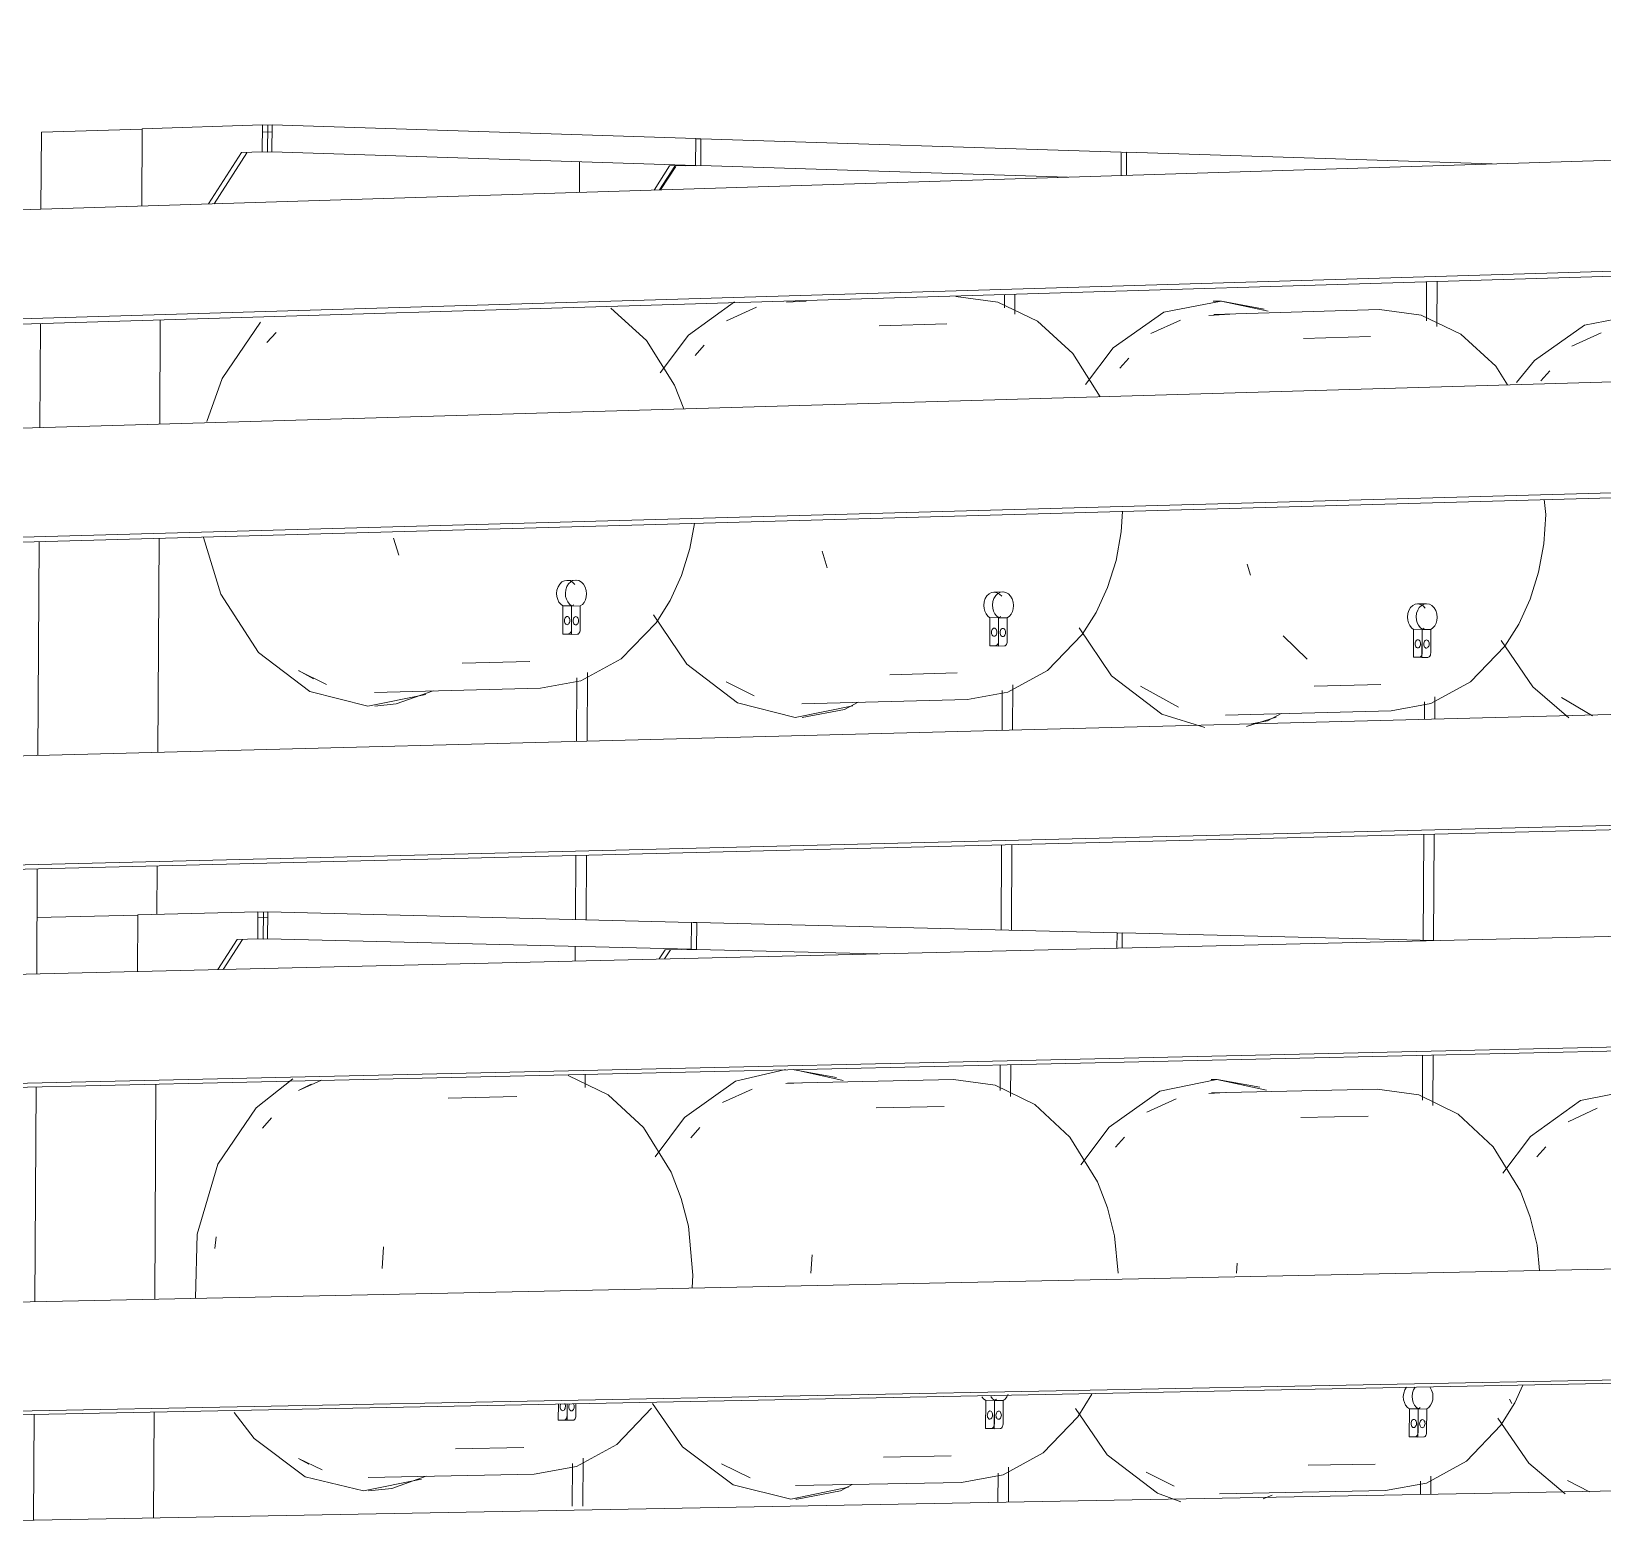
# Model space of a CAD drawing. Header units: metres. Extents: x -144 to 1000, y -717 to 29.
# Drawn here: x 11.0126 to 11.2139, y -563.8744 to -563.6831 of the extents above; entities that cross this region are included whole.
import ezdxf

# ---------------------------------------------------------------- set-up
doc = ezdxf.new("R2010")
doc.units = ezdxf.units.M
doc.layers.add('A-WALL', color=4, linetype='Continuous', lineweight=9)
doc.layers.add('E-ELEC-FIXT', color=7, linetype='Continuous', lineweight=9)

msp = doc.modelspace()

# ---------------------------------------------------------------- linework, layer by layer
at = {"layer": 'A-WALL', "lineweight": 9}
for p, q in [((11.74569, -563.68314), (10.92063, -563.7088)), ((10.92055, -563.7227), (11.74563, -563.69789)), ((11.74495, -563.69861), (10.93161, -563.72303)), ((11.74557, -563.71264), (10.92047, -563.73659)), ((10.92038, -563.75049), (11.74551, -563.7274)), ((11.74483, -563.72807), (10.93145, -563.7508)), ((11.74539, -563.75691), (10.92022, -563.77829)), ((10.92014, -563.79219), (11.74532, -563.77166)), ((11.74465, -563.77226), (10.93121, -563.79246)), ((11.74526, -563.78642), (10.92006, -563.80609)), ((10.91998, -563.81999), (11.7452, -563.80118)), ((11.74453, -563.80172), (10.93105, -563.82023)), ((11.74508, -563.83069), (10.91982, -563.84779)), ((10.91974, -563.86169), (11.74502, -563.84545)), ((11.74435, -563.84593), (10.93081, -563.86191)), ((11.74496, -563.86022), (10.91966, -563.8756))]:
    msp.add_line(p, q, dxfattribs=at)
at = {"layer": 'E-ELEC-FIXT'}
for p, q in [((11.01384, -563.7059), (11.01389, -563.69606)), ((11.02681, -563.69565), (11.01389, -563.69606)), ((11.02681, -563.69561), (11.02675, -563.7055)), ((11.0422, -563.69512), (11.02681, -563.69561)), ((11.04219, -563.69858), (11.0422, -563.69512)), ((11.0422, -563.69512), (11.04289, -563.69514)), ((11.04348, -563.69603), (11.04224, -563.69599)), ((11.04287, -563.6986), (11.04289, -563.69514)), ((11.04345, -563.69512), (11.04289, -563.69514)), ((11.04343, -563.69858), (11.04345, -563.69512)), ((11.09772, -563.69686), (11.04345, -563.69512)), ((11.0977, -563.7003), (11.09772, -563.69686)), ((11.03532, -563.70524), (11.03952, -563.69866)), ((11.0402, -563.69868), (11.03603, -563.70521)), ((11.03952, -563.69866), (11.04219, -563.69858)), ((11.04287, -563.6986), (11.04219, -563.69858)), ((11.04287, -563.6986), (11.04343, -563.69858)), ((11.04343, -563.69858), (11.0977, -563.7003)), ((11.09839, -563.69688), (11.09783, -563.6969)), ((11.09837, -563.70033), (11.09839, -563.69688)), ((11.15222, -563.6986), (11.09839, -563.69688)), ((11.1522, -563.7016), (11.15222, -563.6986)), ((11.15289, -563.69862), (11.15233, -563.69864)), ((11.15288, -563.70158), (11.15289, -563.69862)), ((11.19976, -563.70012), (11.15289, -563.69862)), ((11.08282, -563.70376), (11.08284, -563.69983)), ((11.09237, -563.70346), (11.09435, -563.70037)), ((11.09503, -563.70039), (11.09307, -563.70344)), ((11.09515, -563.70043), (11.09322, -563.70344)), ((11.09646, -563.7003), (11.09435, -563.70037)), ((11.09646, -563.70034), (11.0977, -563.7003)), ((11.09782, -563.70034), (11.09714, -563.70032)), ((11.09782, -563.70034), (11.09837, -563.70033)), ((11.09837, -563.70033), (11.14534, -563.70182)), ((11.13726, -563.71856), (11.13727, -563.71685)), ((11.13861, -563.71681), (11.1386, -563.71938)), ((11.19133, -563.72021), (11.19135, -563.71523)), ((11.19269, -563.71519), (11.19266, -563.72093)), ((11.08683, -563.71861), (11.09139, -563.72275)), ((11.0968, -563.72204), (11.10267, -563.71776)), ((11.10165, -563.7202), (11.10548, -563.71846)), ((11.11185, -563.71771), (11.10936, -563.71783)), ((11.13102, -563.71711), (11.1364, -563.71783)), ((11.1364, -563.71783), (11.1415, -563.72027)), ((11.15768, -563.71912), (11.16503, -563.71769)), ((11.16401, -563.71769), (11.16507, -563.71769)), ((11.16407, -563.7194), (11.18532, -563.71877)), ((11.16503, -563.71769), (11.17105, -563.71898)), ((11.16507, -563.71769), (11.17054, -563.71873)), ((11.18532, -563.71877), (11.19066, -563.71948)), ((11.01368, -563.73388), (11.01376, -563.72056)), ((11.02912, -563.7201), (11.02905, -563.73344)), ((11.03704, -563.72759), (11.04196, -563.72039)), ((11.12121, -563.72084), (11.12987, -563.72059)), ((11.1415, -563.72027), (11.14602, -563.72441)), ((11.1512, -563.72368), (11.15768, -563.71912)), ((11.15602, -563.72183), (11.15981, -563.72012)), ((11.16613, -563.71937), (11.16343, -563.71952)), ((11.19066, -563.71948), (11.19571, -563.72192)), ((11.20516, -563.7253), (11.21159, -563.72076)), ((11.21159, -563.72076), (11.21887, -563.71934)), ((11.04395, -563.7217), (11.04278, -563.723)), ((11.09139, -563.72275), (11.09501, -563.72846)), ((11.09315, -563.72688), (11.0968, -563.72204)), ((11.17559, -563.72248), (11.18417, -563.72223)), ((11.19571, -563.72192), (11.2002, -563.72604)), ((11.20996, -563.72345), (11.2137, -563.72175)), ((11.09878, -563.72335), (11.09763, -563.72464)), ((11.14602, -563.72441), (11.14951, -563.72995)), ((11.14766, -563.72836), (11.1512, -563.72368)), ((11.15318, -563.72498), (11.15203, -563.72627)), ((11.2002, -563.72604), (11.2017, -563.72843)), ((11.20284, -563.72812), (11.20516, -563.7253)), ((11.20713, -563.7266), (11.20599, -563.72788)), ((11.03508, -563.73312), (11.03704, -563.72759)), ((11.09501, -563.72846), (11.09621, -563.73149)), ((11.20642, -563.74311), (11.2066, -563.74502)), ((11.1524, -563.74462), (11.15223, -563.74724)), ((11.2066, -563.74502), (11.20636, -563.74878)), ((11.09757, -563.74616), (11.09698, -563.74936)), ((11.01344, -563.77587), (11.0136, -563.7485)), ((11.02897, -563.74807), (11.02881, -563.77547)), ((11.03689, -563.75524), (11.03464, -563.74798)), ((11.059, -563.74806), (11.05967, -563.75025)), ((11.15223, -563.74724), (11.15156, -563.7509)), ((11.20636, -563.74878), (11.20569, -563.75243)), ((11.09698, -563.74936), (11.09589, -563.75284)), ((11.11391, -563.74974), (11.11455, -563.75184)), ((11.15156, -563.7509), (11.15047, -563.75437)), ((11.09589, -563.75284), (11.09442, -563.75604)), ((11.16837, -563.7514), (11.16878, -563.75279)), ((11.20569, -563.75243), (11.20461, -563.75589)), ((11.07989, -563.75515), (11.07994, -563.7547)), ((11.07993, -563.75554), (11.07989, -563.75515)), ((11.07994, -563.7547), (11.08008, -563.75429)), ((11.08008, -563.75429), (11.0803, -563.75394)), ((11.0803, -563.75394), (11.08058, -563.75367)), ((11.08058, -563.75367), (11.08091, -563.75351)), ((11.08091, -563.75351), (11.08127, -563.75346)), ((11.08106, -563.75467), (11.08102, -563.75512)), ((11.08102, -563.75512), (11.08105, -563.75551)), ((11.0812, -563.75426), (11.08106, -563.75467)), ((11.08142, -563.75391), (11.0812, -563.75426)), ((11.08121, -563.75346), (11.08233, -563.75343)), ((11.08127, -563.75346), (11.08162, -563.75353)), ((11.0817, -563.75364), (11.08142, -563.75391)), ((11.08162, -563.75353), (11.08194, -563.75371)), ((11.08203, -563.75348), (11.0817, -563.75364)), ((11.08194, -563.75371), (11.08222, -563.75399)), ((11.08239, -563.75343), (11.08203, -563.75348)), ((11.08274, -563.75349), (11.08239, -563.75343)), ((11.08307, -563.75368), (11.08274, -563.75349)), ((11.08335, -563.75396), (11.08307, -563.75368)), ((11.08356, -563.75432), (11.08335, -563.75396)), ((11.08369, -563.75474), (11.08356, -563.75432)), ((11.08374, -563.75519), (11.08369, -563.75474)), ((11.0837, -563.75558), (11.08374, -563.75519)), ((11.13502, -563.75545), (11.1353, -563.75519)), ((11.1353, -563.75519), (11.13562, -563.75502)), ((11.13562, -563.75502), (11.13597, -563.75497)), ((11.13592, -563.75497), (11.13704, -563.75494)), ((11.13597, -563.75497), (11.13632, -563.75504)), ((11.13642, -563.75516), (11.13614, -563.75542)), ((11.13632, -563.75504), (11.13665, -563.75522)), ((11.13675, -563.75499), (11.13642, -563.75516)), ((11.13665, -563.75522), (11.13693, -563.7555)), ((11.1371, -563.75494), (11.13675, -563.75499)), ((11.13744, -563.75501), (11.1371, -563.75494)), ((11.13777, -563.75519), (11.13744, -563.75501)), ((11.13805, -563.75547), (11.13777, -563.75519)), ((11.15047, -563.75437), (11.14901, -563.75756)), ((11.04172, -563.76272), (11.03689, -563.75524)), ((11.08003, -563.75592), (11.07993, -563.75554)), ((11.0802, -563.75625), (11.08003, -563.75592)), ((11.08042, -563.75653), (11.0802, -563.75625)), ((11.08069, -563.75674), (11.08042, -563.75653)), ((11.08067, -563.76035), (11.08069, -563.75674)), ((11.08069, -563.75674), (11.08181, -563.75671)), ((11.08105, -563.75551), (11.08115, -563.75589)), ((11.08115, -563.75589), (11.08132, -563.75622)), ((11.08132, -563.75622), (11.08154, -563.7565)), ((11.08154, -563.7565), (11.08181, -563.75671)), ((11.08181, -563.75671), (11.08179, -563.76038)), ((11.08208, -563.75658), (11.08181, -563.75677)), ((11.08293, -563.75674), (11.08181, -563.75677)), ((11.08291, -563.75979), (11.08293, -563.75674)), ((11.08293, -563.75674), (11.0832, -563.75655)), ((11.0832, -563.75655), (11.08342, -563.75628)), ((11.08342, -563.75628), (11.08359, -563.75595)), ((11.08359, -563.75595), (11.0837, -563.75558)), ((11.09442, -563.75604), (11.09263, -563.7589)), ((11.13462, -563.75666), (11.13466, -563.75621)), ((11.13465, -563.75705), (11.13462, -563.75666)), ((11.13475, -563.75742), (11.13465, -563.75705)), ((11.13466, -563.75621), (11.1348, -563.7558)), ((11.1348, -563.7558), (11.13502, -563.75545)), ((11.13578, -563.75618), (11.13574, -563.75663)), ((11.13574, -563.75663), (11.13577, -563.75702)), ((11.13577, -563.75702), (11.13587, -563.75739)), ((11.13592, -563.75577), (11.13578, -563.75618)), ((11.13614, -563.75542), (11.13592, -563.75577)), ((11.13826, -563.75584), (11.13805, -563.75547)), ((11.13839, -563.75625), (11.13826, -563.75584)), ((11.13829, -563.75746), (11.1384, -563.75709)), ((11.13844, -563.7567), (11.13839, -563.75625)), ((11.1384, -563.75709), (11.13844, -563.7567)), ((11.18907, -563.7573), (11.18929, -563.75695)), ((11.18929, -563.75695), (11.18957, -563.75669)), ((11.18957, -563.75669), (11.18989, -563.75653)), ((11.18989, -563.75653), (11.19024, -563.75648)), ((11.19018, -563.75648), (11.1913, -563.75645)), ((11.19041, -563.75692), (11.1902, -563.75727)), ((11.19024, -563.75648), (11.19058, -563.75655)), ((11.19069, -563.75666), (11.19041, -563.75692)), ((11.19058, -563.75655), (11.19091, -563.75673)), ((11.19101, -563.7565), (11.19069, -563.75666)), ((11.19091, -563.75673), (11.19118, -563.75701)), ((11.19136, -563.75645), (11.19101, -563.7565)), ((11.19171, -563.75652), (11.19136, -563.75645)), ((11.19203, -563.7567), (11.19171, -563.75652)), ((11.1923, -563.75698), (11.19203, -563.7567)), ((11.19251, -563.75734), (11.1923, -563.75698)), ((11.20461, -563.75589), (11.20316, -563.75907)), ((11.08089, -563.75862), (11.08091, -563.75848)), ((11.08091, -563.75876), (11.08089, -563.75862)), ((11.08091, -563.75848), (11.08094, -563.75835)), ((11.08094, -563.75888), (11.08091, -563.75876)), ((11.08094, -563.75835), (11.081, -563.75824)), ((11.08099, -563.75899), (11.08094, -563.75888)), ((11.08106, -563.75907), (11.08099, -563.75899)), ((11.081, -563.75824), (11.08107, -563.75816)), ((11.08115, -563.75912), (11.08106, -563.75907)), ((11.08107, -563.75816), (11.08115, -563.7581)), ((11.08115, -563.7581), (11.08124, -563.75808)), ((11.08123, -563.75914), (11.08115, -563.75912)), ((11.08132, -563.75912), (11.08123, -563.75914)), ((11.08124, -563.75808), (11.08133, -563.7581)), ((11.08141, -563.75906), (11.08132, -563.75912)), ((11.08133, -563.7581), (11.08141, -563.75815)), ((11.08141, -563.75815), (11.08148, -563.75823)), ((11.08148, -563.75898), (11.08141, -563.75906)), ((11.08148, -563.75823), (11.08154, -563.75834)), ((11.08153, -563.75887), (11.08148, -563.75898)), ((11.08157, -563.75874), (11.08153, -563.75887)), ((11.08154, -563.75834), (11.08157, -563.75846)), ((11.08157, -563.75846), (11.08158, -563.7586)), ((11.08158, -563.7586), (11.08157, -563.75874)), ((11.08203, -563.75851), (11.08201, -563.75865)), ((11.08201, -563.75865), (11.08203, -563.75879)), ((11.08206, -563.75838), (11.08203, -563.75851)), ((11.08203, -563.75879), (11.08206, -563.75891)), ((11.08212, -563.75827), (11.08206, -563.75838)), ((11.08206, -563.75891), (11.08211, -563.75902)), ((11.08211, -563.75902), (11.08218, -563.7591)), ((11.08219, -563.75819), (11.08212, -563.75827)), ((11.08218, -563.7591), (11.08227, -563.75915)), ((11.08227, -563.75813), (11.08219, -563.75819)), ((11.08236, -563.75811), (11.08227, -563.75813)), ((11.08227, -563.75915), (11.08235, -563.75917)), ((11.08235, -563.75917), (11.08244, -563.75915)), ((11.08245, -563.75813), (11.08236, -563.75811)), ((11.08244, -563.75915), (11.08253, -563.75909)), ((11.08253, -563.75818), (11.08245, -563.75813)), ((11.0826, -563.75826), (11.08253, -563.75818)), ((11.08253, -563.75909), (11.0826, -563.75901)), ((11.08266, -563.75837), (11.0826, -563.75826)), ((11.0826, -563.75901), (11.08265, -563.7589)), ((11.08265, -563.7589), (11.08269, -563.75877)), ((11.08269, -563.75849), (11.08266, -563.75837)), ((11.0827, -563.75863), (11.08269, -563.75849)), ((11.08269, -563.75877), (11.0827, -563.75863)), ((11.09263, -563.7589), (11.08817, -563.76351)), ((11.09657, -563.7642), (11.09231, -563.75788)), ((11.13492, -563.75776), (11.13475, -563.75742)), ((11.13514, -563.75804), (11.13492, -563.75776)), ((11.1354, -563.75825), (11.13514, -563.75804)), ((11.13538, -563.76184), (11.1354, -563.75825)), ((11.1354, -563.75825), (11.13652, -563.75822)), ((11.13587, -563.75739), (11.13604, -563.75773)), ((11.13604, -563.75773), (11.13626, -563.75801)), ((11.13626, -563.75801), (11.13652, -563.75822)), ((11.13651, -563.75828), (11.13649, -563.76187)), ((11.13678, -563.75808), (11.13651, -563.75828)), ((11.13652, -563.75822), (11.13651, -563.76125)), ((11.13763, -563.75825), (11.13651, -563.75828)), ((11.13762, -563.76128), (11.13763, -563.75825)), ((11.13763, -563.75825), (11.1379, -563.75805)), ((11.1379, -563.75805), (11.13812, -563.75779)), ((11.13812, -563.75779), (11.13829, -563.75746)), ((11.14901, -563.75756), (11.14723, -563.76041)), ((11.18889, -563.75816), (11.18894, -563.75771)), ((11.18892, -563.75855), (11.18889, -563.75816)), ((11.18903, -563.75892), (11.18892, -563.75855)), ((11.18894, -563.75771), (11.18907, -563.7573)), ((11.18919, -563.75925), (11.18903, -563.75892)), ((11.18941, -563.75953), (11.18919, -563.75925)), ((11.19006, -563.75768), (11.19001, -563.75813)), ((11.19001, -563.75813), (11.19004, -563.75852)), ((11.19004, -563.75852), (11.19015, -563.75889)), ((11.1902, -563.75727), (11.19006, -563.75768)), ((11.19015, -563.75889), (11.19031, -563.75922)), ((11.19031, -563.75922), (11.19053, -563.7595)), ((11.19238, -563.75928), (11.19255, -563.75895)), ((11.19265, -563.75775), (11.19251, -563.75734)), ((11.19255, -563.75895), (11.19265, -563.75859)), ((11.19269, -563.7582), (11.19265, -563.75775)), ((11.19265, -563.75859), (11.19269, -563.7582)), ((11.20316, -563.75907), (11.20138, -563.76191)), ((11.08067, -563.76035), (11.08142, -563.76033)), ((11.08179, -563.76038), (11.08067, -563.76035)), ((11.08142, -563.76033), (11.08152, -563.76031)), ((11.08152, -563.76031), (11.0816, -563.76025)), ((11.0816, -563.76025), (11.08168, -563.76016)), ((11.08168, -563.76016), (11.08174, -563.76004)), ((11.08174, -563.76004), (11.08178, -563.7599)), ((11.08178, -563.7599), (11.08179, -563.75976)), ((11.08254, -563.76036), (11.08179, -563.76038)), ((11.08264, -563.76034), (11.08254, -563.76036)), ((11.08272, -563.76028), (11.08264, -563.76034)), ((11.0828, -563.76019), (11.08272, -563.76028)), ((11.08286, -563.76007), (11.0828, -563.76019)), ((11.0829, -563.75993), (11.08286, -563.76007)), ((11.08291, -563.75979), (11.0829, -563.75993)), ((11.13561, -563.76012), (11.13562, -563.75998)), ((11.13562, -563.76025), (11.13561, -563.76012)), ((11.13562, -563.75998), (11.13566, -563.75985)), ((11.13565, -563.76038), (11.13562, -563.76025)), ((11.13571, -563.76048), (11.13565, -563.76038)), ((11.13566, -563.75985), (11.13571, -563.75974)), ((11.13571, -563.75974), (11.13578, -563.75965)), ((11.13578, -563.76057), (11.13571, -563.76048)), ((11.13578, -563.75965), (11.13587, -563.7596)), ((11.13586, -563.76062), (11.13578, -563.76057)), ((11.13595, -563.76063), (11.13586, -563.76062)), ((11.13587, -563.7596), (11.13595, -563.75958)), ((11.13595, -563.75958), (11.13604, -563.7596)), ((11.13604, -563.76061), (11.13595, -563.76063)), ((11.13604, -563.7596), (11.13613, -563.75965)), ((11.13612, -563.76056), (11.13604, -563.76061)), ((11.13619, -563.76047), (11.13612, -563.76056)), ((11.13613, -563.75965), (11.1362, -563.75973)), ((11.13625, -563.76036), (11.13619, -563.76047)), ((11.1362, -563.75973), (11.13625, -563.75983)), ((11.13625, -563.75983), (11.13628, -563.75996)), ((11.13628, -563.76023), (11.13625, -563.76036)), ((11.13628, -563.75996), (11.13629, -563.7601)), ((11.13629, -563.7601), (11.13628, -563.76023)), ((11.13649, -563.76139), (11.13651, -563.76125)), ((11.13673, -563.76001), (11.13672, -563.76015)), ((11.13672, -563.76015), (11.13673, -563.76028)), ((11.13677, -563.75988), (11.13673, -563.76001)), ((11.13673, -563.76028), (11.13676, -563.76041)), ((11.13676, -563.76041), (11.13682, -563.76051)), ((11.13682, -563.75977), (11.13677, -563.75988)), ((11.13689, -563.75969), (11.13682, -563.75977)), ((11.13682, -563.76051), (11.13689, -563.7606)), ((11.13698, -563.75963), (11.13689, -563.75969)), ((11.13689, -563.7606), (11.13697, -563.76065)), ((11.13697, -563.76065), (11.13706, -563.76066)), ((11.13707, -563.75961), (11.13698, -563.75963)), ((11.13706, -563.76066), (11.13715, -563.76064)), ((11.13715, -563.75963), (11.13707, -563.75961)), ((11.13724, -563.75968), (11.13715, -563.75963)), ((11.13715, -563.76064), (11.13723, -563.76059)), ((11.13723, -563.76059), (11.1373, -563.7605)), ((11.13731, -563.75976), (11.13724, -563.75968)), ((11.1373, -563.7605), (11.13736, -563.76039)), ((11.13736, -563.75987), (11.13731, -563.75976)), ((11.13739, -563.75999), (11.13736, -563.75987)), ((11.13736, -563.76039), (11.13739, -563.76026)), ((11.13741, -563.76013), (11.13739, -563.75999)), ((11.13739, -563.76026), (11.13741, -563.76013)), ((11.14723, -563.76041), (11.14279, -563.765)), ((11.15098, -563.76567), (11.14683, -563.75953)), ((11.17295, -563.76055), (11.17605, -563.76357)), ((11.18967, -563.75974), (11.18941, -563.75953)), ((11.18965, -563.76332), (11.18967, -563.75974)), ((11.18967, -563.75974), (11.19079, -563.75971)), ((11.18993, -563.76134), (11.18998, -563.76123)), ((11.18998, -563.76123), (11.19005, -563.76114)), ((11.19005, -563.76114), (11.19013, -563.76109)), ((11.19013, -563.76109), (11.19022, -563.76107)), ((11.19022, -563.76107), (11.19031, -563.76108)), ((11.19031, -563.76108), (11.19039, -563.76113)), ((11.19039, -563.76113), (11.19046, -563.76121)), ((11.19046, -563.76121), (11.19052, -563.76132)), ((11.19053, -563.7595), (11.19079, -563.75971)), ((11.19077, -563.75977), (11.19075, -563.76335)), ((11.19104, -563.75958), (11.19077, -563.75977)), ((11.19079, -563.75971), (11.19077, -563.76273)), ((11.19189, -563.75974), (11.19077, -563.75977)), ((11.19108, -563.76126), (11.19103, -563.76137)), ((11.19115, -563.76117), (11.19108, -563.76126)), ((11.19124, -563.76112), (11.19115, -563.76117)), ((11.19133, -563.7611), (11.19124, -563.76112)), ((11.19141, -563.76111), (11.19133, -563.7611)), ((11.1915, -563.76116), (11.19141, -563.76111)), ((11.19157, -563.76124), (11.1915, -563.76116)), ((11.19162, -563.76135), (11.19157, -563.76124)), ((11.19188, -563.76276), (11.19189, -563.75974)), ((11.19189, -563.75974), (11.19216, -563.75955)), ((11.19216, -563.75955), (11.19238, -563.75928)), ((11.20494, -563.76712), (11.2009, -563.76116)), ((11.04826, -563.7677), (11.04172, -563.76272)), ((11.13538, -563.76184), (11.13614, -563.76182)), ((11.13649, -563.76187), (11.13538, -563.76184)), ((11.13614, -563.76182), (11.13623, -563.7618)), ((11.13623, -563.7618), (11.13632, -563.76174)), ((11.13632, -563.76174), (11.1364, -563.76165)), ((11.1364, -563.76165), (11.13645, -563.76153)), ((11.13645, -563.76153), (11.13649, -563.76139)), ((11.13725, -563.76185), (11.13649, -563.76187)), ((11.13734, -563.76183), (11.13725, -563.76185)), ((11.13743, -563.76177), (11.13734, -563.76183)), ((11.13751, -563.76168), (11.13743, -563.76177)), ((11.13757, -563.76156), (11.13751, -563.76168)), ((11.1376, -563.76142), (11.13757, -563.76156)), ((11.13762, -563.76128), (11.1376, -563.76142)), ((11.18988, -563.7616), (11.18989, -563.76146)), ((11.18989, -563.76173), (11.18988, -563.7616)), ((11.18989, -563.76146), (11.18993, -563.76134)), ((11.18992, -563.76186), (11.18989, -563.76173)), ((11.18998, -563.76197), (11.18992, -563.76186)), ((11.19005, -563.76205), (11.18998, -563.76197)), ((11.19013, -563.7621), (11.19005, -563.76205)), ((11.19022, -563.76211), (11.19013, -563.7621)), ((11.19031, -563.76209), (11.19022, -563.76211)), ((11.19039, -563.76204), (11.19031, -563.76209)), ((11.19046, -563.76195), (11.19039, -563.76204)), ((11.1904, -563.7633), (11.1905, -563.76328)), ((11.19052, -563.76184), (11.19046, -563.76195)), ((11.1905, -563.76328), (11.19059, -563.76322)), ((11.19052, -563.76132), (11.19055, -563.76145)), ((11.19055, -563.76172), (11.19052, -563.76184)), ((11.19055, -563.76145), (11.19056, -563.76158)), ((11.19056, -563.76158), (11.19055, -563.76172)), ((11.19059, -563.76322), (11.19067, -563.76313)), ((11.19067, -563.76313), (11.19072, -563.76301)), ((11.19072, -563.76301), (11.19076, -563.76287)), ((11.19076, -563.76287), (11.19077, -563.76273)), ((11.19099, -563.76149), (11.19098, -563.76163)), ((11.19098, -563.76163), (11.19099, -563.76176)), ((11.19103, -563.76137), (11.19099, -563.76149)), ((11.19099, -563.76176), (11.19102, -563.76189)), ((11.19102, -563.76189), (11.19108, -563.762)), ((11.19108, -563.762), (11.19115, -563.76208)), ((11.19115, -563.76208), (11.19123, -563.76213)), ((11.19123, -563.76213), (11.19132, -563.76214)), ((11.19132, -563.76214), (11.19141, -563.76212)), ((11.19141, -563.76212), (11.19149, -563.76207)), ((11.19149, -563.76207), (11.19156, -563.76198)), ((11.19156, -563.76198), (11.19162, -563.76187)), ((11.19169, -563.76325), (11.1916, -563.76331)), ((11.19165, -563.76148), (11.19162, -563.76135)), ((11.19162, -563.76187), (11.19165, -563.76175)), ((11.19167, -563.76161), (11.19165, -563.76148)), ((11.19165, -563.76175), (11.19167, -563.76161)), ((11.19177, -563.76316), (11.19169, -563.76325)), ((11.19183, -563.76304), (11.19177, -563.76316)), ((11.19186, -563.7629), (11.19183, -563.76304)), ((11.19188, -563.76276), (11.19186, -563.7629)), ((11.20138, -563.76191), (11.19697, -563.76648)), ((11.04873, -563.76609), (11.04681, -563.76499)), ((11.05043, -563.76681), (11.04686, -563.76503)), ((11.07646, -563.76385), (11.06778, -563.76408)), ((11.08817, -563.76351), (11.08301, -563.76631)), ((11.08383, -563.76528), (11.08379, -563.77404)), ((11.10306, -563.76915), (11.09657, -563.7642)), ((11.14279, -563.765), (11.13768, -563.76779)), ((11.18965, -563.76332), (11.1904, -563.7633)), ((11.19075, -563.76335), (11.18965, -563.76332)), ((11.19151, -563.76333), (11.19075, -563.76335)), ((11.1916, -563.76331), (11.19151, -563.76333)), ((11.07782, -563.76727), (11.05657, -563.76783)), ((11.08301, -563.76631), (11.07782, -563.76727)), ((11.08243, -563.77408), (11.08247, -563.76596)), ((11.10521, -563.76827), (11.10161, -563.76646)), ((11.13119, -563.76532), (11.12258, -563.76555)), ((11.13834, -563.76683), (11.13831, -563.77263)), ((11.15741, -563.7706), (11.15098, -563.76567)), ((11.15955, -563.76972), (11.15471, -563.76703)), ((11.18547, -563.76679), (11.17694, -563.76701)), ((11.19697, -563.76648), (11.19189, -563.76925)), ((11.20958, -563.77106), (11.20494, -563.76712)), ((11.0557, -563.76956), (11.04826, -563.7677)), ((11.06316, -563.76809), (11.0557, -563.76956)), ((11.05932, -563.76928), (11.05661, -563.76956)), ((11.06409, -563.76761), (11.05932, -563.76928)), ((11.11044, -563.77101), (11.10306, -563.76915)), ((11.13255, -563.76873), (11.11129, -563.76929)), ((11.11851, -563.76908), (11.11679, -563.77)), ((11.13768, -563.76779), (11.13255, -563.76873)), ((11.13697, -563.77267), (11.13699, -563.76757)), ((11.19189, -563.76925), (11.18682, -563.77018)), ((11.19106, -563.77126), (11.19107, -563.76902)), ((11.19241, -563.76838), (11.19239, -563.77123)), ((11.21261, -563.77082), (11.20864, -563.76847)), ((11.11784, -563.76955), (11.11044, -563.77101)), ((11.11679, -563.77), (11.11133, -563.77101)), ((11.16292, -563.7723), (11.15741, -563.7706)), ((11.18682, -563.77018), (11.16557, -563.77073)), ((11.17207, -563.77099), (11.16825, -563.77217)), ((11.17273, -563.77053), (11.17098, -563.77146)), ((11.17098, -563.77146), (11.1689, -563.77184)), ((11.13683, -563.79824), (11.13689, -563.78735)), ((11.13823, -563.78731), (11.13817, -563.79827)), ((11.19091, -563.79957), (11.19098, -563.786)), ((11.19231, -563.78597), (11.19224, -563.7996)), ((11.0823, -563.79691), (11.08235, -563.7887)), ((11.08371, -563.78867), (11.08366, -563.79694)), ((11.01329, -563.80386), (11.01336, -563.79042)), ((11.02873, -563.79003), (11.0287, -563.79625)), ((11.02624, -563.79635), (11.01333, -563.79666)), ((11.02624, -563.79631), (11.0262, -563.80356)), ((11.04164, -563.79594), (11.02624, -563.79631)), ((11.04162, -563.7994), (11.04164, -563.79594)), ((11.04164, -563.79594), (11.04233, -563.79595)), ((11.04292, -563.79663), (11.04168, -563.7966)), ((11.04233, -563.79595), (11.04231, -563.79942)), ((11.04289, -563.79594), (11.04233, -563.79595)), ((11.04287, -563.7994), (11.04289, -563.79594)), ((11.09717, -563.79727), (11.04289, -563.79594)), ((11.09715, -563.80072), (11.09717, -563.79727)), ((11.09785, -563.79729), (11.09729, -563.7973)), ((11.09783, -563.80073), (11.09785, -563.79729)), ((11.15169, -563.79861), (11.09785, -563.79729)), ((11.03649, -563.80331), (11.03896, -563.79946)), ((11.03964, -563.79948), (11.03719, -563.80329)), ((11.03896, -563.79946), (11.04162, -563.7994)), ((11.04231, -563.79942), (11.04162, -563.7994)), ((11.04231, -563.79942), (11.04287, -563.7994)), ((11.04287, -563.7994), (11.09715, -563.80072)), ((11.15167, -563.80057), (11.15169, -563.79861)), ((11.15236, -563.79862), (11.1518, -563.79864)), ((11.15235, -563.80055), (11.15236, -563.79862)), ((11.19228, -563.7996), (11.15236, -563.79862)), ((11.08227, -563.80222), (11.08228, -563.80036)), ((11.09303, -563.80196), (11.09381, -563.80077)), ((11.09448, -563.80078), (11.09373, -563.80195)), ((11.09591, -563.80072), (11.09381, -563.80077)), ((11.09591, -563.80075), (11.09715, -563.80072)), ((11.09727, -563.80075), (11.09659, -563.80073)), ((11.09727, -563.80075), (11.09783, -563.80073)), ((11.09783, -563.80073), (11.12106, -563.8013)), ((11.13672, -563.81879), (11.13673, -563.81555)), ((11.13808, -563.81552), (11.13806, -563.8196)), ((11.1908, -563.82003), (11.19083, -563.81432)), ((11.19217, -563.81429), (11.19213, -563.82074)), ((11.0414, -563.82102), (11.0461, -563.81732)), ((11.04685, -563.8188), (11.04979, -563.81748)), ((11.08138, -563.81687), (11.08649, -563.81937)), ((11.08355, -563.81676), (11.08354, -563.81844)), ((11.10279, -563.81763), (11.10923, -563.81614)), ((11.10946, -563.81786), (11.13072, -563.81738)), ((11.11027, -563.81614), (11.11659, -563.81752)), ((11.11032, -563.81616), (11.11575, -563.81714)), ((11.13072, -563.81738), (11.13609, -563.81813)), ((11.15715, -563.81888), (11.16449, -563.81739)), ((11.16373, -563.81739), (11.16453, -563.81739)), ((11.16449, -563.81739), (11.17084, -563.81877)), ((11.16453, -563.81739), (11.17, -563.81839)), ((11.01305, -563.84585), (11.01321, -563.81836)), ((11.02857, -563.81801), (11.02842, -563.84553)), ((11.04682, -563.81881), (11.04844, -563.818)), ((11.06599, -563.8198), (11.07478, -563.8196)), ((11.08649, -563.81937), (11.09101, -563.82355)), ((11.09626, -563.82226), (11.10279, -563.81763)), ((11.10113, -563.82036), (11.10494, -563.81862)), ((11.1113, -563.81783), (11.10925, -563.81792)), ((11.13609, -563.81813), (11.14117, -563.82062)), ((11.15067, -563.82349), (11.15715, -563.81888)), ((11.1656, -563.81908), (11.16344, -563.81918)), ((11.16377, -563.8191), (11.18503, -563.81863)), ((11.18503, -563.81863), (11.19036, -563.81938)), ((11.19036, -563.81938), (11.19539, -563.82186)), ((11.21107, -563.82011), (11.21835, -563.81864)), ((11.03648, -563.82826), (11.0414, -563.82102)), ((11.12083, -563.82104), (11.12953, -563.82085)), ((11.14117, -563.82062), (11.14565, -563.82478)), ((11.15552, -563.82159), (11.15928, -563.81986)), ((11.20464, -563.82471), (11.21107, -563.82011)), ((11.20947, -563.82281), (11.21318, -563.82109)), ((11.04338, -563.82233), (11.04222, -563.82364)), ((11.09101, -563.82355), (11.09458, -563.82928)), ((11.09251, -563.82729), (11.09626, -563.82226)), ((11.09824, -563.82357), (11.09708, -563.82487)), ((11.14704, -563.82835), (11.15067, -563.82349)), ((11.17522, -563.82228), (11.18384, -563.82208)), ((11.19539, -563.82186), (11.19985, -563.82601)), ((11.14565, -563.82478), (11.14919, -563.8305)), ((11.15264, -563.8248), (11.15149, -563.82609)), ((11.20112, -563.82941), (11.20464, -563.82471)), ((11.19985, -563.82601), (11.20336, -563.83171)), ((11.20661, -563.82601), (11.20547, -563.8273)), ((11.03384, -563.83723), (11.03648, -563.82826)), ((11.09458, -563.82928), (11.09587, -563.83263)), ((11.14919, -563.8305), (11.15047, -563.83384)), ((11.20336, -563.83171), (11.20463, -563.83504)), ((11.09587, -563.83263), (11.09678, -563.83621)), ((11.15047, -563.83384), (11.15137, -563.83741)), ((11.20463, -563.83504), (11.20552, -563.83861)), ((11.03362, -563.84543), (11.03384, -563.83723)), ((11.0363, -563.83754), (11.03611, -563.83903)), ((11.09678, -563.83621), (11.09736, -563.84245)), ((11.15137, -563.83741), (11.15181, -563.84223)), ((11.05772, -563.83883), (11.05756, -563.8416)), ((11.20552, -563.83861), (11.20582, -563.84186)), ((11.11263, -563.83987), (11.11247, -563.84221)), ((11.16708, -563.84091), (11.16697, -563.84219)), ((11.09736, -563.84245), (11.09725, -563.84411)), ((11.13758, -563.85806), (11.13775, -563.85773)), ((11.14847, -563.85773), (11.14668, -563.8606)), ((11.18836, -563.85803), (11.18841, -563.85758)), ((11.18841, -563.85758), (11.18855, -563.85717)), ((11.18855, -563.85717), (11.18876, -563.85682)), ((11.18953, -563.85756), (11.18949, -563.85801)), ((11.18967, -563.85715), (11.18953, -563.85756)), ((11.18988, -563.8568), (11.18967, -563.85715)), ((11.19199, -563.8572), (11.19178, -563.85684)), ((11.19212, -563.85761), (11.19199, -563.8572)), ((11.19216, -563.85806), (11.19212, -563.85761)), ((11.20367, -563.85655), (11.20263, -563.85884)), ((11.08011, -563.86104), (11.08013, -563.85897)), ((11.08034, -563.85931), (11.08035, -563.85917)), ((11.08035, -563.85944), (11.08034, -563.85931)), ((11.08035, -563.85917), (11.08039, -563.85904)), ((11.08039, -563.85957), (11.08035, -563.85944)), ((11.08039, -563.85904), (11.08044, -563.85893)), ((11.08044, -563.85968), (11.08039, -563.85957)), ((11.08051, -563.85976), (11.08044, -563.85968)), ((11.08059, -563.85981), (11.08051, -563.85976)), ((11.08068, -563.85983), (11.08059, -563.85981)), ((11.08077, -563.85981), (11.08068, -563.85983)), ((11.08085, -563.85975), (11.08077, -563.85981)), ((11.08092, -563.85967), (11.08085, -563.85975)), ((11.08098, -563.85956), (11.08092, -563.85967)), ((11.08093, -563.85892), (11.08098, -563.85903)), ((11.08098, -563.85903), (11.08102, -563.85916)), ((11.08101, -563.85943), (11.08098, -563.85956)), ((11.08103, -563.85929), (11.08101, -563.85943)), ((11.08102, -563.85916), (11.08103, -563.85929)), ((11.08125, -563.85895), (11.08123, -563.86106)), ((11.08125, -563.85895), (11.08124, -563.86045)), ((11.08147, -563.85919), (11.08146, -563.85933)), ((11.08146, -563.85933), (11.08147, -563.85947)), ((11.08151, -563.85906), (11.08147, -563.85919)), ((11.08147, -563.85947), (11.08151, -563.85959)), ((11.08156, -563.85895), (11.08151, -563.85906)), ((11.08151, -563.85959), (11.08156, -563.8597)), ((11.08156, -563.8597), (11.08163, -563.85978)), ((11.08163, -563.85978), (11.08171, -563.85983)), ((11.08171, -563.85983), (11.0818, -563.85985)), ((11.0818, -563.85985), (11.08189, -563.85983)), ((11.08189, -563.85983), (11.08197, -563.85978)), ((11.08197, -563.85978), (11.08204, -563.85969)), ((11.08204, -563.85969), (11.0821, -563.85958)), ((11.0821, -563.85905), (11.08205, -563.85894)), ((11.08214, -563.85918), (11.0821, -563.85905)), ((11.0821, -563.85958), (11.08213, -563.85945)), ((11.08213, -563.85945), (11.08215, -563.85932)), ((11.08215, -563.85932), (11.08214, -563.85918)), ((11.08236, -563.86047), (11.08237, -563.85893)), ((11.09207, -563.8595), (11.0876, -563.86414)), ((11.09603, -563.86444), (11.09216, -563.85892)), ((11.1346, -563.85831), (11.13438, -563.85804)), ((11.13486, -563.85852), (11.1346, -563.85831)), ((11.13484, -563.86212), (11.13486, -563.85852)), ((11.13486, -563.85852), (11.13598, -563.8585)), ((11.13524, -563.85993), (11.13533, -563.85988)), ((11.13533, -563.85988), (11.13541, -563.85986)), ((11.13541, -563.85986), (11.1355, -563.85987)), ((11.1355, -563.85801), (11.13572, -563.85829)), ((11.1355, -563.85987), (11.13559, -563.85993)), ((11.13572, -563.85829), (11.13598, -563.8585)), ((11.13597, -563.85854), (11.13595, -563.86214)), ((11.13624, -563.85835), (11.13597, -563.85854)), ((11.13598, -563.8585), (11.13597, -563.86153)), ((11.13709, -563.85852), (11.13597, -563.85854)), ((11.13653, -563.85988), (11.13644, -563.8599)), ((11.13661, -563.8599), (11.13653, -563.85988)), ((11.13708, -563.86155), (11.13709, -563.85852)), ((11.13709, -563.85852), (11.13736, -563.85833)), ((11.13736, -563.85833), (11.13758, -563.85806)), ((11.15044, -563.8655), (11.14637, -563.85955)), ((11.1884, -563.85842), (11.18836, -563.85803)), ((11.1885, -563.85879), (11.1884, -563.85842)), ((11.18866, -563.85912), (11.1885, -563.85879)), ((11.18888, -563.8594), (11.18866, -563.85912)), ((11.18914, -563.85961), (11.18888, -563.8594)), ((11.18913, -563.86319), (11.18914, -563.85961)), ((11.18914, -563.85961), (11.19026, -563.85958)), ((11.18949, -563.85801), (11.18952, -563.8584)), ((11.18952, -563.8584), (11.18962, -563.85877)), ((11.18962, -563.85877), (11.18978, -563.8591)), ((11.18978, -563.8591), (11.19, -563.85938)), ((11.19, -563.85938), (11.19026, -563.85958)), ((11.19025, -563.85963), (11.19023, -563.86321)), ((11.19051, -563.85943), (11.19025, -563.85963)), ((11.19026, -563.85958), (11.19025, -563.8626)), ((11.19137, -563.85961), (11.19025, -563.85963)), ((11.19135, -563.86262), (11.19137, -563.85961)), ((11.19137, -563.85961), (11.19163, -563.85941)), ((11.19163, -563.85941), (11.19185, -563.85914)), ((11.19185, -563.85914), (11.19202, -563.85882)), ((11.19202, -563.85882), (11.19213, -563.85845)), ((11.19213, -563.85845), (11.19216, -563.85806)), ((11.20263, -563.85884), (11.20085, -563.86169)), ((11.20198, -563.85833), (11.20225, -563.85892)), ((11.01289, -563.87385), (11.01297, -563.86029)), ((11.02834, -563.85999), (11.02826, -563.87357)), ((11.04116, -563.86337), (11.03858, -563.86005)), ((11.08011, -563.86104), (11.08087, -563.86102)), ((11.08123, -563.86106), (11.08011, -563.86104)), ((11.08087, -563.86102), (11.08096, -563.861)), ((11.08096, -563.861), (11.08105, -563.86095)), ((11.08105, -563.86095), (11.08113, -563.86085)), ((11.08113, -563.86085), (11.08119, -563.86074)), ((11.08119, -563.86074), (11.08122, -563.8606)), ((11.08122, -563.8606), (11.08124, -563.86045)), ((11.08199, -563.86105), (11.08123, -563.86106)), ((11.08208, -563.86103), (11.08199, -563.86105)), ((11.08217, -563.86097), (11.08208, -563.86103)), ((11.08225, -563.86088), (11.08217, -563.86097)), ((11.08231, -563.86076), (11.08225, -563.86088)), ((11.08235, -563.86062), (11.08231, -563.86076)), ((11.08236, -563.86047), (11.08235, -563.86062)), ((11.13507, -563.86039), (11.13508, -563.86026)), ((11.13508, -563.86053), (11.13507, -563.86039)), ((11.13508, -563.86026), (11.13512, -563.86013)), ((11.13511, -563.86065), (11.13508, -563.86053)), ((11.13517, -563.86076), (11.13511, -563.86065)), ((11.13512, -563.86013), (11.13517, -563.86002)), ((11.13517, -563.86002), (11.13524, -563.85993)), ((11.13524, -563.86084), (11.13517, -563.86076)), ((11.13532, -563.8609), (11.13524, -563.86084)), ((11.13541, -563.86091), (11.13532, -563.8609)), ((11.1355, -563.86089), (11.13541, -563.86091)), ((11.13558, -563.86084), (11.1355, -563.86089)), ((11.13565, -563.86075), (11.13558, -563.86084)), ((11.13559, -563.85993), (11.13566, -563.86001)), ((11.13571, -563.86064), (11.13565, -563.86075)), ((11.13566, -563.86001), (11.13571, -563.86012)), ((11.13571, -563.86012), (11.13574, -563.86024)), ((11.13574, -563.86051), (11.13571, -563.86064)), ((11.13574, -563.86024), (11.13575, -563.86038)), ((11.13575, -563.86038), (11.13574, -563.86051)), ((11.13586, -563.86193), (11.13592, -563.86181)), ((11.13592, -563.86181), (11.13595, -563.86168)), ((11.13595, -563.86168), (11.13597, -563.86153)), ((11.13619, -563.86028), (11.13618, -563.86041)), ((11.13618, -563.86041), (11.13619, -563.86055)), ((11.13623, -563.86015), (11.13619, -563.86028)), ((11.13619, -563.86055), (11.13622, -563.86068)), ((11.13622, -563.86068), (11.13628, -563.86078)), ((11.13628, -563.86004), (11.13623, -563.86015)), ((11.13635, -563.85995), (11.13628, -563.86004)), ((11.13628, -563.86078), (11.13635, -563.86087)), ((11.13644, -563.8599), (11.13635, -563.85995)), ((11.13635, -563.86087), (11.13643, -563.86092)), ((11.13643, -563.86092), (11.13652, -563.86093)), ((11.13652, -563.86093), (11.13661, -563.86091)), ((11.1367, -563.85995), (11.13661, -563.8599)), ((11.13661, -563.86091), (11.13669, -563.86086)), ((11.13669, -563.86086), (11.13676, -563.86077)), ((11.13677, -563.86003), (11.1367, -563.85995)), ((11.13676, -563.86077), (11.13682, -563.86066)), ((11.13682, -563.86014), (11.13677, -563.86003)), ((11.13686, -563.86026), (11.13682, -563.86014)), ((11.13682, -563.86066), (11.13685, -563.86054)), ((11.13685, -563.86054), (11.13687, -563.8604)), ((11.13687, -563.8604), (11.13686, -563.86026)), ((11.13703, -563.86184), (11.13697, -563.86195)), ((11.13706, -563.8617), (11.13703, -563.86184)), ((11.13708, -563.86155), (11.13706, -563.8617)), ((11.14668, -563.8606), (11.14224, -563.86522)), ((11.18935, -563.86147), (11.18936, -563.86133)), ((11.18936, -563.8616), (11.18935, -563.86147)), ((11.18936, -563.86133), (11.1894, -563.8612)), ((11.1894, -563.86173), (11.18936, -563.8616)), ((11.1894, -563.8612), (11.18945, -563.8611)), ((11.18945, -563.86184), (11.1894, -563.86173)), ((11.18945, -563.8611), (11.18953, -563.86101)), ((11.18952, -563.86192), (11.18945, -563.86184)), ((11.18953, -563.86101), (11.18961, -563.86096)), ((11.18961, -563.86096), (11.1897, -563.86094)), ((11.1897, -563.86094), (11.18979, -563.86095)), ((11.18979, -563.86095), (11.18987, -563.861)), ((11.18994, -563.86183), (11.18986, -563.86191)), ((11.18987, -563.861), (11.18994, -563.86109)), ((11.18994, -563.86109), (11.18999, -563.86119)), ((11.18999, -563.86172), (11.18994, -563.86183)), ((11.18999, -563.86119), (11.19003, -563.86132)), ((11.19003, -563.86159), (11.18999, -563.86172)), ((11.19003, -563.86132), (11.19004, -563.86145)), ((11.19004, -563.86145), (11.19003, -563.86159)), ((11.19047, -563.86135), (11.19045, -563.86149)), ((11.19045, -563.86149), (11.19047, -563.86163)), ((11.1905, -563.86123), (11.19047, -563.86135)), ((11.19047, -563.86163), (11.1905, -563.86175)), ((11.19056, -563.86112), (11.1905, -563.86123)), ((11.1905, -563.86175), (11.19055, -563.86186)), ((11.19055, -563.86186), (11.19062, -563.86194)), ((11.19063, -563.86103), (11.19056, -563.86112)), ((11.19071, -563.86098), (11.19063, -563.86103)), ((11.1908, -563.86096), (11.19071, -563.86098)), ((11.19089, -563.86098), (11.1908, -563.86096)), ((11.19097, -563.86103), (11.19089, -563.86098)), ((11.19104, -563.86111), (11.19097, -563.86103)), ((11.19097, -563.86193), (11.19104, -563.86185)), ((11.1911, -563.86122), (11.19104, -563.86111)), ((11.19104, -563.86185), (11.19109, -563.86174)), ((11.19109, -563.86174), (11.19113, -563.86161)), ((11.19113, -563.86134), (11.1911, -563.86122)), ((11.19114, -563.86148), (11.19113, -563.86134)), ((11.19113, -563.86161), (11.19114, -563.86148)), ((11.20085, -563.86169), (11.19644, -563.8663)), ((11.20442, -563.86655), (11.20046, -563.86078)), ((11.0477, -563.86829), (11.04116, -563.86337)), ((11.13484, -563.86212), (11.1356, -563.8621)), ((11.13595, -563.86214), (11.13484, -563.86212)), ((11.1356, -563.8621), (11.13569, -563.86208)), ((11.13569, -563.86208), (11.13578, -563.86202)), ((11.13578, -563.86202), (11.13586, -563.86193)), ((11.13671, -563.86212), (11.13595, -563.86214)), ((11.1368, -563.8621), (11.13671, -563.86212)), ((11.13689, -563.86205), (11.1368, -563.8621)), ((11.13697, -563.86195), (11.13689, -563.86205)), ((11.18913, -563.86319), (11.18988, -563.86317)), ((11.19023, -563.86321), (11.18913, -563.86319)), ((11.1896, -563.86197), (11.18952, -563.86192)), ((11.18969, -563.86199), (11.1896, -563.86197)), ((11.18978, -563.86197), (11.18969, -563.86199)), ((11.18986, -563.86191), (11.18978, -563.86197)), ((11.18988, -563.86317), (11.18997, -563.86315)), ((11.18997, -563.86315), (11.19006, -563.86309)), ((11.19006, -563.86309), (11.19014, -563.863)), ((11.19014, -563.863), (11.1902, -563.86288)), ((11.1902, -563.86288), (11.19024, -563.86275)), ((11.19098, -563.86319), (11.19023, -563.86321)), ((11.19024, -563.86275), (11.19025, -563.8626)), ((11.19062, -563.86194), (11.19071, -563.86199)), ((11.19071, -563.86199), (11.19079, -563.86201)), ((11.19079, -563.86201), (11.19088, -563.86199)), ((11.19088, -563.86199), (11.19097, -563.86193)), ((11.19108, -563.86317), (11.19098, -563.86319)), ((11.19116, -563.86312), (11.19108, -563.86317)), ((11.19124, -563.86302), (11.19116, -563.86312)), ((11.1913, -563.86291), (11.19124, -563.86302)), ((11.19134, -563.86277), (11.1913, -563.86291)), ((11.19135, -563.86262), (11.19134, -563.86277)), ((11.0757, -563.86454), (11.06696, -563.86471)), ((11.0876, -563.86414), (11.08244, -563.86698)), ((11.08328, -563.86593), (11.08325, -563.87207)), ((11.10251, -563.86934), (11.09603, -563.86444)), ((11.13044, -563.8656), (11.12178, -563.86577)), ((11.14224, -563.86522), (11.13711, -563.86804)), ((11.15688, -563.87038), (11.15044, -563.8655)), ((11.04817, -563.86668), (11.04684, -563.86596)), ((11.04987, -563.86739), (11.04685, -563.86597)), ((11.08244, -563.86698), (11.07703, -563.86797)), ((11.08189, -563.87207), (11.08192, -563.86661)), ((11.10467, -563.86844), (11.10103, -563.86664)), ((11.13643, -563.87155), (11.13645, -563.86782)), ((11.1378, -563.86707), (11.13778, -563.87153)), ((11.15901, -563.86949), (11.15543, -563.8677)), ((11.18474, -563.86666), (11.17616, -563.86682)), ((11.19644, -563.8663), (11.19135, -563.8691)), ((11.2091, -563.87047), (11.20442, -563.86655)), ((11.05515, -563.8701), (11.0477, -563.86829)), ((11.0626, -563.86858), (11.05515, -563.8701)), ((11.07703, -563.86797), (11.05577, -563.86838)), ((11.05878, -563.8698), (11.0558, -563.8701)), ((11.06317, -563.86822), (11.05878, -563.8698)), ((11.1099, -563.87114), (11.10251, -563.86934)), ((11.11729, -563.86962), (11.1099, -563.87114)), ((11.13177, -563.86902), (11.11051, -563.86942)), ((11.11775, -563.86927), (11.11626, -563.87009)), ((11.13711, -563.86804), (11.13177, -563.86902)), ((11.19135, -563.8691), (11.18606, -563.87006)), ((11.19054, -563.87054), (11.19054, -563.86887)), ((11.19188, -563.86821), (11.19187, -563.87052)), ((11.21222, -563.87024), (11.20938, -563.86875)), ((11.11069, -563.87114), (11.11054, -563.87114)), ((11.11626, -563.87009), (11.11069, -563.87114)), ((11.15984, -563.87151), (11.15688, -563.87038)), ((11.18606, -563.87006), (11.16481, -563.87046)), ((11.17154, -563.87066), (11.17041, -563.87112))]:
    msp.add_line(p, q, dxfattribs=at)

doc.saveas('drawing.dxf')
